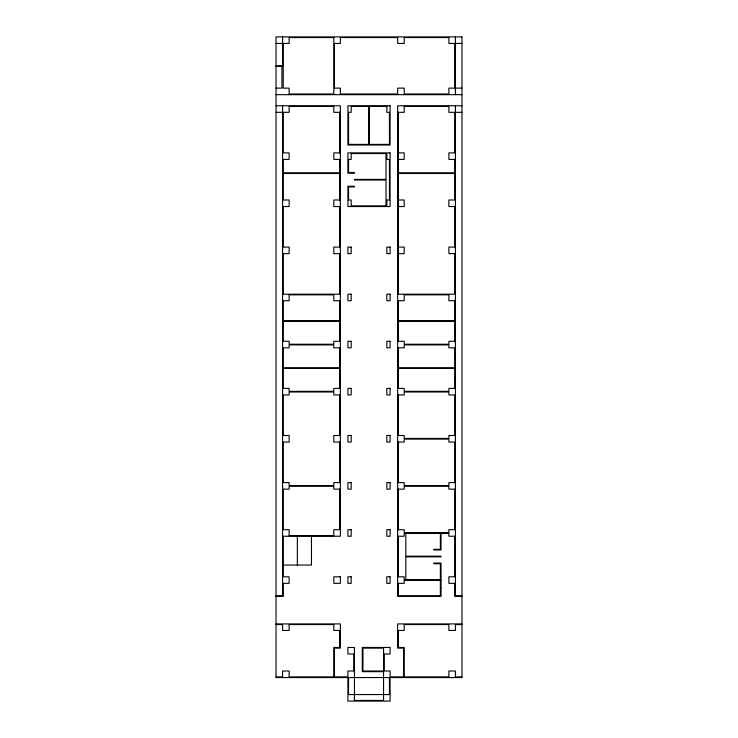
<?xml version="1.0" encoding="UTF-8"?>
<svg xmlns="http://www.w3.org/2000/svg" width="738" height="738" viewBox="0 0 738 738"><rect width="100%" height="100%" fill="white"/><g stroke="black" fill="none" stroke-linecap="round" stroke-linejoin="round"><path stroke-width="1.11" d="M276.04 43.441L282.58 43.441M455.42 43.441L461.96 43.441M276.04 65.783L282.58 65.783L282.58 36.9M276.04 66.438L281.925 66.438L281.925 88.126L276.04 88.126M455.42 88.126L461.96 88.126M276.04 94.667L461.96 94.667M276.04 105.783L340.347 105.783L340.347 536.24L283.235 536.24L283.235 576.802L289.121 576.802L289.121 583.343L283.235 583.343L283.235 596.433L276.04 596.433M461.96 105.783L397.653 105.783L397.653 596.433L441.029 596.433L441.029 563.066L433.833 563.066L433.833 563.721L440.374 563.721L440.374 579.745L404.193 579.745L404.193 576.802L398.308 576.802L398.308 536.24L404.193 536.24L404.193 533.297L440.374 533.297L440.374 549.33L433.833 549.33L433.833 549.985L441.029 549.985L441.029 533.297L448.879 533.297L448.879 536.24L454.765 536.24L454.765 576.802L448.879 576.802L448.879 583.343L454.765 583.343L454.765 596.433L461.96 596.433M276.04 112.324L282.58 112.324M340.347 112.324L333.807 112.324L333.807 106.438L289.121 106.438L289.121 112.324L283.235 112.324L283.235 152.886L289.121 152.886L289.121 159.426L283.235 159.426L283.235 172.84L339.692 172.84L339.692 159.426M397.653 112.324L404.193 112.324L404.193 106.438L448.879 106.438L448.879 112.324L454.765 112.324L454.765 152.886L448.879 152.886L448.879 159.426L454.765 159.426L454.765 172.84L398.308 172.84L398.308 112.324M455.42 112.324L461.96 112.324M339.692 120.174L340.347 120.174M397.653 120.174L398.308 120.174M339.692 145.035L340.347 145.035M397.653 145.035L398.308 145.035M340.347 152.886L333.807 152.886L333.807 159.426L340.347 159.426M397.653 152.886L404.193 152.886L404.193 159.426L397.653 159.426M339.692 167.277L340.347 167.277M397.653 167.277L398.308 167.277M339.692 192.138L340.347 192.138M397.653 192.138L398.308 192.138M340.347 199.989L333.807 199.989L333.807 206.529L340.347 206.529M397.653 199.989L404.193 199.989L404.193 206.529L397.653 206.529M339.692 214.38L340.347 214.38M397.653 214.38L398.308 214.38M339.692 239.241L340.347 239.241M397.653 239.241L398.308 239.241M340.347 247.092L333.807 247.092L333.807 253.632L340.347 253.632M397.653 247.092L404.193 247.092L404.193 253.632L397.653 253.632M339.692 261.483L340.347 261.483M397.653 261.483L398.308 261.483M339.692 286.344L340.347 286.344M397.653 286.344L398.308 286.344M340.347 294.194L283.235 294.194L283.235 253.632L289.121 253.632L289.121 247.092L283.235 247.092L283.235 206.529L289.121 206.529L289.121 199.989L283.235 199.989L283.235 173.495L339.692 173.495L339.692 199.989M397.653 294.194L454.765 294.194L454.765 253.632L448.879 253.632L448.879 247.092L454.765 247.092L454.765 206.529L448.879 206.529L448.879 199.989L454.765 199.989L454.765 173.495L398.308 173.495L398.308 294.194M340.347 300.735L333.807 300.735L333.807 294.849L289.121 294.849L289.121 300.735L283.235 300.735L283.235 320.689L339.692 320.689L339.692 300.735M397.653 300.735L404.193 300.735L404.193 294.849L448.879 294.849L448.879 300.735L454.765 300.735L454.765 320.689L398.308 320.689L398.308 300.735M339.692 308.585L340.347 308.585M397.653 308.585L398.308 308.585M339.692 333.447L340.347 333.447M397.653 333.447L398.308 333.447M340.347 341.297L333.807 341.297L333.807 344.24L289.121 344.24L289.121 341.297L283.235 341.297L283.235 321.344L339.692 321.344L339.692 341.297M397.653 341.297L404.193 341.297L404.193 344.24L448.879 344.24L448.879 341.297L454.765 341.297L454.765 321.344L398.308 321.344L398.308 341.297M340.347 347.838L333.807 347.838L333.807 344.895L289.121 344.895L289.121 347.838L283.235 347.838L283.235 367.792L339.692 367.792L339.692 347.838M397.653 347.838L404.193 347.838L404.193 344.895L448.879 344.895L448.879 347.838L454.765 347.838L454.765 367.792L398.308 367.792L398.308 347.838M339.692 355.688L340.347 355.688M397.653 355.688L398.308 355.688M339.692 380.55L340.347 380.55M397.653 380.55L398.308 380.55M340.347 388.4L333.807 388.4L333.807 391.343L289.121 391.343L289.121 388.4L283.235 388.4L283.235 368.446L339.692 368.446L339.692 388.4M397.653 388.4L404.193 388.4L404.193 391.343L448.879 391.343L448.879 388.4L454.765 388.4L454.765 368.446L398.308 368.446L398.308 388.4M340.347 394.941L333.807 394.941L333.807 391.998L289.121 391.998L289.121 394.941L283.235 394.941L283.235 435.503L289.121 435.503L289.121 442.044L283.235 442.044L283.235 482.597L289.121 482.597L289.121 485.549L333.807 485.549L333.807 482.597L340.347 482.597M397.653 394.941L404.193 394.941L404.193 391.998L448.879 391.998L448.879 394.941L454.765 394.941L454.765 435.503L448.879 435.503L448.879 438.446L404.193 438.446L404.193 435.503L397.653 435.503M339.692 402.791L340.347 402.791M397.653 402.791L398.308 402.791M339.692 427.653L340.347 427.653M397.653 427.653L398.308 427.653M340.347 435.503L333.807 435.503L333.807 442.044L340.347 442.044M397.653 442.044L404.193 442.044L404.193 439.101L448.879 439.101L448.879 442.044L454.765 442.044L454.765 482.597L448.879 482.597L448.879 485.549L404.193 485.549L404.193 482.597L397.653 482.597M339.692 449.894L340.347 449.894M397.653 449.894L398.308 449.894M339.692 474.746L340.347 474.746M397.653 474.746L398.308 474.746M340.347 489.146L333.807 489.146L333.807 486.194L289.121 486.194L289.121 489.146L283.235 489.146L283.235 529.7L289.121 529.7L289.121 535.594L333.807 535.594L333.807 529.7L339.692 529.7L339.692 489.146M397.653 489.146L404.193 489.146L404.193 486.194L448.879 486.194L448.879 489.146L454.765 489.146L454.765 529.7L448.879 529.7L448.879 532.642L404.193 532.642L404.193 529.7L397.653 529.7M339.692 496.997L340.347 496.997M397.653 496.997L398.308 496.997M339.692 521.849L340.347 521.849M397.653 521.849L398.308 521.849M283.235 565.05L311.464 565.05L311.464 536.24M441.029 580.4L404.193 580.4L404.193 583.343L398.308 583.343L398.308 595.778L440.374 595.778L440.374 580.4M440.374 588.251L441.029 588.251M276.04 595.778L282.58 595.778L282.58 105.783M461.96 595.778L455.42 595.778L455.42 105.783M276.04 623.905L340.347 623.905L340.347 648.112L334.462 648.112L334.462 676.894L347.902 676.894L347.902 671.008L353.788 671.008L353.788 653.997L347.902 653.997L347.902 647.457L354.443 647.457L354.443 700.445L383.557 700.445L383.557 671.663L362.293 671.663L362.293 647.457L390.098 647.457L390.098 653.997L384.212 653.997L384.212 671.008L390.098 671.008L390.098 676.894L403.538 676.894L403.538 648.112L397.653 648.112L397.653 623.905L461.96 623.905M276.04 624.56L282.58 624.56L282.58 630.446L289.121 630.446L289.121 624.56L333.807 624.56L333.807 630.446L339.692 630.446L339.692 647.457L333.807 647.457L333.807 676.894L289.121 676.894L289.121 671.008L282.58 671.008L282.58 676.894L276.04 676.894M461.96 624.56L455.42 624.56L455.42 630.446L448.879 630.446L448.879 624.56L404.193 624.56L404.193 630.446L398.308 630.446L398.308 647.457L404.193 647.457L404.193 676.894L448.879 676.894L448.879 671.008L455.42 671.008L455.42 676.894L461.96 676.894M455.42 36.9L455.42 94.667M405.835 533.297L405.835 556.194L441.029 556.194L441.029 556.849L405.835 556.849L405.835 579.745M398.308 394.941L398.308 435.503M398.308 442.044L398.308 482.597M398.308 489.146L398.308 529.7M386.011 153.541L386.011 179.38L354.443 179.38L354.443 180.035L386.011 180.035L386.011 205.874M339.692 112.324L339.692 152.886M339.692 206.529L339.692 247.092M339.692 253.632L339.692 294.194M339.692 394.941L339.692 435.503M339.692 442.044L339.692 482.597M297.349 536.24L297.349 565.05M461.96 36.9L276.04 36.9L276.04 677.549L347.902 677.549L347.902 701.1L390.098 701.1L390.098 677.549L461.96 677.549L461.96 36.9M333.807 37.555L289.121 37.555L289.121 43.441L283.235 43.441L283.235 88.126L289.121 88.126L289.121 94.012L333.807 94.012L333.807 37.555M397.653 37.555L340.347 37.555L340.347 43.441L334.462 43.441L334.462 88.126L340.347 88.126L340.347 94.012L397.653 94.012L397.653 88.126L404.193 88.126L404.193 94.012L448.879 94.012L448.879 88.126L454.765 88.126L454.765 43.441L448.879 43.441L448.879 37.555L404.193 37.555L404.193 43.441L397.653 43.441L397.653 37.555M390.098 105.783L347.902 105.783L347.902 145.035L390.098 145.035L390.098 105.783M368.677 106.438L351.177 106.438L351.177 112.324L348.557 112.324L348.557 144.38L368.677 144.38L368.677 106.438M386.823 106.438L369.323 106.438L369.323 144.38L389.443 144.38L389.443 112.324L386.823 112.324L386.823 106.438M390.098 152.886L347.902 152.886L347.902 173.172L354.443 173.172L354.443 172.517L348.557 172.517L348.557 159.426L351.177 159.426L351.177 153.541L386.823 153.541L386.823 159.426L389.443 159.426L389.443 199.989L386.823 199.989L386.823 205.874L351.177 205.874L351.177 199.989L348.557 199.989L348.557 186.908L354.443 186.908L354.443 186.253L347.902 186.253L347.902 206.529L390.098 206.529L390.098 152.886M351.177 247.092L347.902 247.092L347.902 253.632L351.177 253.632L351.177 247.092M390.098 247.092L386.823 247.092L386.823 253.632L390.098 253.632L390.098 247.092M351.177 294.194L347.902 294.194L347.902 300.735L351.177 300.735L351.177 294.194M390.098 294.194L386.823 294.194L386.823 300.735L390.098 300.735L390.098 294.194M351.177 341.297L347.902 341.297L347.902 347.838L351.177 347.838L351.177 341.297M390.098 341.297L386.823 341.297L386.823 347.838L390.098 347.838L390.098 341.297M351.177 388.4L347.902 388.4L347.902 394.941L351.177 394.941L351.177 388.4M390.098 388.4L386.823 388.4L386.823 394.941L390.098 394.941L390.098 388.4M351.177 435.503L347.902 435.503L347.902 442.044L351.177 442.044L351.177 435.503M390.098 435.503L386.823 435.503L386.823 442.044L390.098 442.044L390.098 435.503M351.177 482.597L347.902 482.597L347.902 489.146L351.177 489.146L351.177 482.597M390.098 482.597L386.823 482.597L386.823 489.146L390.098 489.146L390.098 482.597M351.177 529.7L347.902 529.7L347.902 536.24L351.177 536.24L351.177 529.7M390.098 529.7L386.823 529.7L386.823 536.24L390.098 536.24L390.098 529.7M340.347 576.802L333.807 576.802L333.807 583.343L340.347 583.343L340.347 576.802M351.177 576.802L347.902 576.802L347.902 583.343L351.177 583.343L351.177 576.802M390.098 576.802L386.823 576.802L386.823 583.343L390.098 583.343L390.098 576.802M383.557 648.112L362.948 648.112L362.948 671.008L383.557 671.008L383.557 648.112M389.443 677.549L348.557 677.549L348.557 694.559L389.443 694.559L389.443 677.549"/></g></svg>
